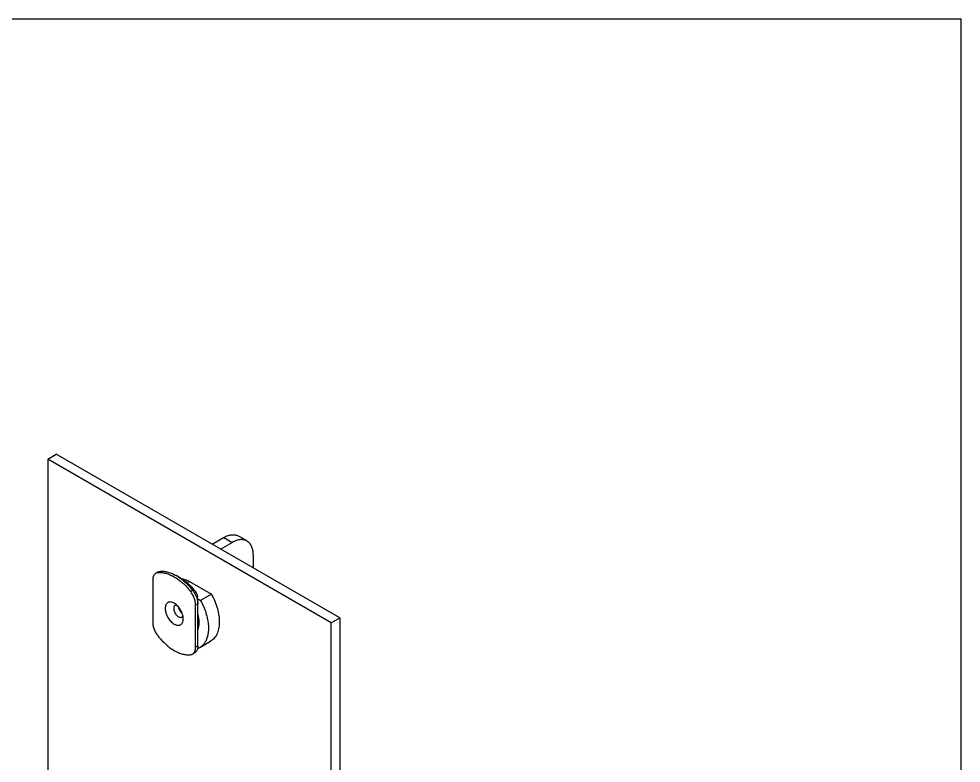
# Model space of a CAD drawing. Header units: millimetres. Extents: x 0 to 1189, y 0 to 858.
# Drawn here: x 875.7 to 1189, y 593.4 to 841 of the extents above; entities that cross this region are included whole.
import ezdxf

# ---------------------------------------------------------------- set-up
doc = ezdxf.new("R2010")
doc.units = ezdxf.units.MM
doc.header["$LTSCALE"] = 65.395
doc.layers.get('0').update_dxf_attribs({"linetype": 'CONTINUOUS'})
doc.layers.add('AXIS', color=7, linetype='CONTINUOUS')

msp = doc.modelspace()

# ---------------------------------------------------------------- linework, layer by layer
at = {"color": 7, "linetype": 'Continuous'}
for p, q in [((0, 841), (1189, 841)), ((1189, 0), (1189, 841)), ((885.27, 694.54), (888.09, 696.17)), ((982.41, 641.72), (888.09, 696.17)), ((885.27, 694.54), (885.27, 448.53)), ((979.58, 640.09), (885.27, 694.54)), ((939.93, 666.25), (943.74, 668.44)), ((942.76, 664.61), (946.57, 666.81)), ((953.64, 662.6), (953.64, 658.33)), ((921.93, 656.99), (921.23, 656.58)), ((929.45, 654.98), (928.04, 655.8)), ((920.19, 654.29), (920.19, 640.25)), ((932.42, 653.84), (939.69, 649.64)), ((939.69, 649.64), (936.09, 647.56)), ((934.47, 632), (934.47, 646.05)), ((935.11, 648.13), (936.09, 647.56)), ((935.18, 632.41), (935.18, 647.35)), ((979.58, 640.09), (982.41, 641.72)), ((979.58, 364.93), (979.58, 640.09)), ((982.41, 641.72), (982.41, 366.56)), ((935.82, 631.88), (939.42, 633.96)), ((934.15, 630.12), (933.44, 629.71))]:
    msp.add_line(p, q, dxfattribs=at)
at = {"color": 9, "linetype": 'Continuous'}
for p, q in [((922.63, 657.21), (921.92, 656.8)), ((932.42, 653.84), (931.66, 653.4)), ((932.74, 650.56), (933.45, 650.97)), ((934.14, 650.79), (933.45, 650.97)), ((934.47, 646.05), (935.18, 646.45)), ((935.18, 632.41), (934.47, 632))]:
    msp.add_line(p, q, dxfattribs=at)
at = {"color": 7, "linetype": 'Continuous'}
for centre, radius, start, end in [((928.75, 647.71), 7.15, 67.3853, 67.6406), ((891.2, 647.14), 43.92, 1.2861, 2.2627), ((918.37, 637.27), 20.44, 14.8406, 16.4828), ((933.47, 635.95), 4.7, 290.2034, 299.9934)]:
    msp.add_arc(centre, radius, start, end, dxfattribs=at)
for points, knots in [([(943.74, 668.44), (944.14, 668.68), (944.93, 669.06), (946.15, 669.39), (947.3, 669.43), (948.02, 669.26), (948.34, 669.12)], [0, 0, 0, 0, 0.287206, 0.546835, 0.78191, 1, 1, 1, 1]), ([(951.86, 667.09), (951.7, 667.21), (951.35, 667.43), (950.56, 667.73), (949.42, 667.83), (947.98, 667.52), (947.04, 667.08), (946.57, 666.81)], [0, 0, 0, 0, 0.109148, 0.219205, 0.450333, 0.708485, 1, 1, 1, 1]), ([(948.34, 669.12), (948.65, 668.99), (949.89, 668.42), (951.05, 667.7), (951.86, 667.09)], [0, 0, 0, 0, 0.249062, 1, 1, 1, 1]), ([(953.64, 662.6), (953.64, 663.08), (953.57, 663.99), (953.24, 665.26), (952.69, 666.32), (952.15, 666.87), (951.86, 667.09)], [0, 0, 0, 0, 0.287276, 0.547231, 0.782286, 1, 1, 1, 1]), ([(921.23, 656.58), (921.06, 656.49), (920.75, 656.23), (920.42, 655.69), (920.23, 655.03), (920.19, 654.55), (920.19, 654.29)], [0, 0, 0, 0, 0.217762, 0.45095, 0.710189, 1, 1, 1, 1]), ([(921.92, 656.8), (921.8, 656.79), (921.56, 656.74), (921.33, 656.64), (921.23, 656.58)], [0, 0, 0, 0, 0.507337, 1, 1, 1, 1]), ([(921.92, 656.8), (922.34, 656.85), (923.22, 656.85), (924.57, 656.6), (925.97, 656.12), (927.38, 655.4), (928.79, 654.47), (930.68, 652.93), (931.95, 651.55), (932.74, 650.56)], [0, 0, 0, 0, 0.097584, 0.202464, 0.315732, 0.437719, 0.568132, 0.706186, 1, 1, 1, 1]), ([(921.93, 656.99), (922.04, 657.05), (922.26, 657.15), (922.51, 657.2), (922.63, 657.21)], [0, 0, 0, 0, 0.492663, 1, 1, 1, 1]), ([(922.63, 657.21), (923.05, 657.26), (923.93, 657.26), (925.28, 657.01), (926.67, 656.52), (927.58, 656.06), (928.04, 655.8)], [0, 0, 0, 0, 0.222938, 0.462542, 0.721312, 1, 1, 1, 1]), ([(928.04, 655.8), (928.15, 655.73), (928.62, 655.46), (929.07, 655.15), (929.4, 654.91)], [0, 0, 0, 0, 0.244377, 1, 1, 1, 1]), ([(929.4, 654.91), (930.14, 654.37), (931.58, 653.14), (932.84, 651.73), (933.45, 650.97)], [0, 0, 0, 0, 0.484721, 1, 1, 1, 1]), ([(929.45, 654.98), (930.32, 654.48), (932.02, 653.21), (933.46, 651.66), (934.14, 650.79)], [0, 0, 0, 0, 0.477135, 1, 1, 1, 1]), ([(929.87, 654.73), (930, 654.72), (930.55, 654.64), (931.08, 654.47), (931.47, 654.31)], [0, 0, 0, 0, 0.237206, 1, 1, 1, 1]), ([(931.5, 654.3), (931.57, 654.27), (931.89, 654.13), (932.2, 653.97), (932.42, 653.84)], [0, 0, 0, 0, 0.243231, 1, 1, 1, 1]), ([(934.47, 646.05), (934.47, 646.42), (934.38, 647.2), (934.03, 648.36), (933.49, 649.51), (933.01, 650.22), (932.74, 650.56)], [0, 0, 0, 0, 0.227925, 0.477296, 0.738443, 1, 1, 1, 1]), ([(933.45, 650.97), (933.71, 650.63), (934.19, 649.92), (934.74, 648.77), (935.09, 647.61), (935.18, 646.83), (935.18, 646.45)], [0, 0, 0, 0, 0.261557, 0.522704, 0.772075, 1, 1, 1, 1]), ([(934.14, 650.79), (934.37, 650.51), (934.75, 649.9), (935, 649.22), (935.08, 648.88)], [0, 0, 0, 0, 0.507041, 1, 1, 1, 1]), ([(939.69, 649.64), (940.12, 648.87), (940.88, 647.29), (941.72, 644.86), (942.22, 642.47), (942.38, 640.21), (942.18, 638.16), (941.63, 636.37), (940.85, 635.14), (940.08, 634.39), (939.65, 634.09), (939.42, 633.96)], [0, 0, 0, 0, 0.155688, 0.30685, 0.450111, 0.582753, 0.703105, 0.811023, 0.908441, 0.954627, 1, 1, 1, 1]), ([(927.33, 646.62), (927.15, 646.72), (926.77, 646.9), (926.2, 647.04), (925.67, 647.02), (925.19, 646.85), (924.8, 646.52), (924.53, 646.07), (924.36, 645.51), (924.33, 645.1), (924.33, 644.88)], [0, 0, 0, 0, 0.1449, 0.274524, 0.391114, 0.5, 0.608886, 0.725477, 0.855096, 1, 1, 1, 1]), ([(927.62, 645.91), (927.55, 645.87), (927.41, 645.75), (927.26, 645.51), (927.17, 645.21), (927.16, 644.99), (927.16, 644.88)], [0, 0, 0, 0, 0.217774, 0.450946, 0.710211, 1, 1, 1, 1]), ([(930.34, 641.41), (930.34, 641.9), (930.15, 642.94), (929.51, 644.4), (928.57, 645.69), (927.76, 646.37), (927.33, 646.62)], [0, 0, 0, 0, 0.237218, 0.5, 0.762781, 1, 1, 1, 1]), ([(928.15, 646.01), (928.06, 646.02), (927.87, 646.02), (927.7, 645.95), (927.62, 645.91)], [0, 0, 0, 0, 0.517864, 1, 1, 1, 1]), ([(935.18, 647.35), (935.18, 647.41), (935.17, 647.67), (935.14, 647.93), (935.11, 648.13)], [0, 0, 0, 0, 0.240421, 1, 1, 1, 1]), ([(936.09, 647.56), (936.29, 647.2), (937.03, 645.75), (937.63, 644.23), (937.97, 643.07)], [0, 0, 0, 0, 0.254318, 1, 1, 1, 1]), ([(924.33, 644.88), (924.33, 644.39), (924.51, 643.35), (925.16, 641.89), (925.96, 640.79), (926.72, 640.08), (927.3, 639.67), (927.89, 639.39), (928.46, 639.25), (929, 639.27), (929.47, 639.44), (929.86, 639.77), (930.14, 640.22), (930.3, 640.79), (930.34, 641.19), (930.34, 641.41)], [0, 0, 0, 0, 0.138199, 0.291292, 0.444384, 0.516293, 0.582938, 0.64337, 0.697431, 0.746056, 0.791468, 0.836881, 0.885507, 0.939566, 1, 1, 1, 1]), ([(927.16, 644.88), (927.16, 644.69), (927.21, 644.28), (927.41, 643.69), (927.72, 643.12), (928.11, 642.61), (928.56, 642.22), (929.02, 641.97), (929.42, 641.89), (929.69, 641.93), (929.82, 641.98), (929.87, 642.01)], [0, 0, 0, 0, 0.128744, 0.270391, 0.417611, 0.56202, 0.69575, 0.813065, 0.912473, 0.957121, 1, 1, 1, 1]), ([(929.87, 642.01), (929.95, 642.06), (930.09, 642.18), (930.19, 642.34), (930.22, 642.42)], [0, 0, 0, 0, 0.482092, 1, 1, 1, 1]), ([(935.18, 642.81), (935.29, 642.36), (935.47, 641.47), (935.59, 639.8), (935.44, 638.57), (935.18, 637.85)], [0, 0, 0, 0, 0.279356, 0.540737, 1, 1, 1, 1]), ([(938.13, 642.51), (938.43, 641.37), (938.73, 639.67), (938.72, 637.45), (938.52, 635.97), (938.13, 634.64), (937.54, 633.49), (936.78, 632.55), (936.15, 632.07), (935.82, 631.88)], [0, 0, 0, 0, 0.303744, 0.442268, 0.570707, 0.689152, 0.798622, 0.9012, 1, 1, 1, 1]), ([(920.19, 640.25), (920.19, 639.87), (920.28, 639.09), (920.63, 637.93), (921.18, 636.78), (921.66, 636.07), (921.92, 635.73)], [0, 0, 0, 0, 0.227925, 0.477296, 0.738443, 1, 1, 1, 1]), ([(921.92, 635.73), (922.71, 634.74), (923.99, 633.36), (925.87, 631.82), (927.28, 630.89), (928.7, 630.17), (930.09, 629.69), (931.44, 629.44), (932.32, 629.44), (932.74, 629.49)], [0, 0, 0, 0, 0.293814, 0.431868, 0.562281, 0.684268, 0.797536, 0.902416, 1, 1, 1, 1]), ([(933.44, 629.71), (933.6, 629.81), (933.91, 630.06), (934.24, 630.6), (934.44, 631.26), (934.47, 631.75), (934.47, 632)], [0, 0, 0, 0, 0.217762, 0.45095, 0.710189, 1, 1, 1, 1]), ([(935.09, 631.54), (935.02, 631.24), (934.86, 630.81), (934.48, 630.35), (934.26, 630.19), (934.15, 630.12)], [0, 0, 0, 0, 0.529247, 0.768942, 1, 1, 1, 1]), ([(935.18, 632.41), (935.18, 632.33), (935.17, 632.04), (935.14, 631.75), (935.09, 631.54)], [0, 0, 0, 0, 0.261639, 1, 1, 1, 1]), ([(932.74, 629.49), (932.87, 629.5), (933.11, 629.55), (933.33, 629.65), (933.44, 629.71)], [0, 0, 0, 0, 0.507337, 1, 1, 1, 1])]:
    msp.add_open_spline(points, degree=3, knots=knots, dxfattribs=at)
at = {"color": 9, "linetype": 'Continuous'}
msp.add_open_spline([(943.74, 668.44), (943.98, 668.34), (944.96, 667.87), (945.89, 667.29), (946.57, 666.81)], degree=3, knots=[0, 0, 0, 0, 0.239326, 1, 1, 1, 1], dxfattribs=at)
at = {"layer": 'AXIS', "color": 7, "linetype": 'Continuous'}
msp.add_open_spline([(928.74, 645.39), (928.78, 645.19), (928.89, 644.78), (929.16, 644.2), (929.53, 643.67), (929.82, 643.37), (929.98, 643.24)], degree=3, knots=[0, 0, 0, 0, 0.242904, 0.499999, 0.757093, 1, 1, 1, 1], dxfattribs=at)

doc.saveas('drawing.dxf')
